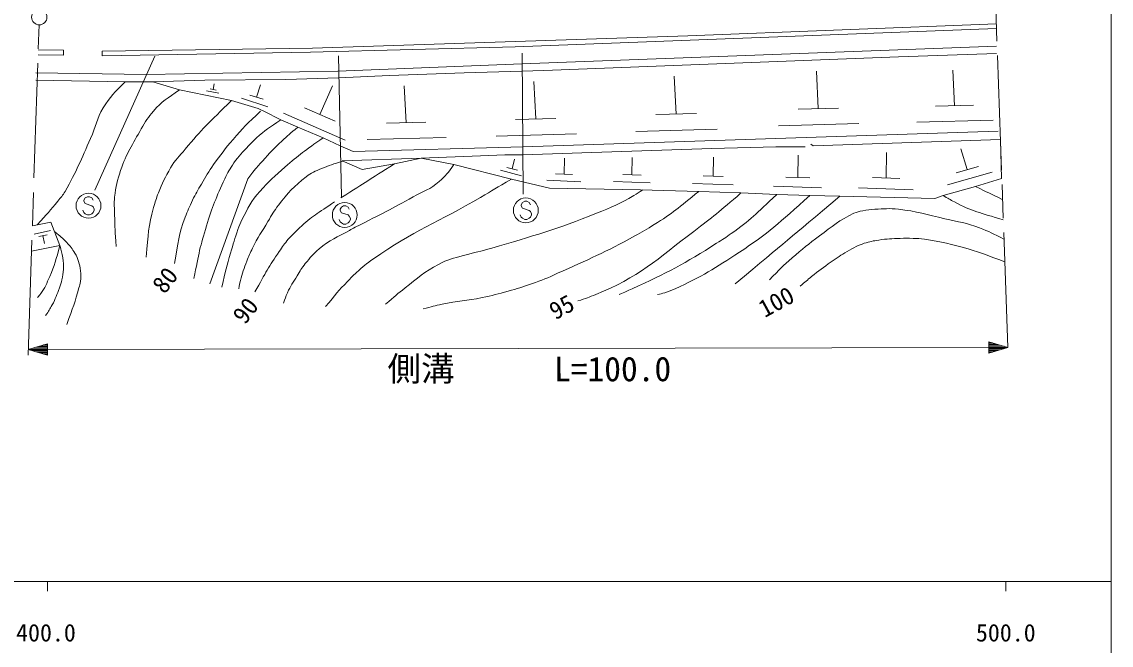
# Model space of a CAD drawing. Units: millimetres, scale not verified. Extents: x 40000 to 680000, y 20000 to 380000.
# Drawn here: x 465321 to 579000, y 198357 to 263412 of the extents above; entities that cross this region are included whole.
import ezdxf
from ezdxf.enums import TextEntityAlignment as Align

# ---------------------------------------------------------------- set-up
doc = ezdxf.new("R2010")
doc.units = ezdxf.units.MM
doc.header["$LTSCALE"] = 1000
doc.linetypes.add('CHAIN', pattern=[18.5, 12, -1.5, 3.5, -1.5])
for name, color, linetype, lineweight in [('M-BGD', 7, 'Continuous', 13), ('M-BMK', 2, 'CHAIN', 13), ('M-BMK-SRVR', 3, 'Continuous', 13), ('M-STR-HTXT', 7, 'Continuous', 13), ('M-STR-STRC', 7, 'Continuous', 13), ('M-STR-STRD', 7, 'Continuous', 13), ('M-TTL-BAND', 7, 'Continuous', 13)]:
    doc.layers.add(name, color=color, linetype=linetype, lineweight=lineweight)
doc.styles.add('ＭＳ ゴシック', font='')
doc.styles.get('ＭＳ ゴシック').set_extended_font_data('MS Gothic')

msp = doc.modelspace()

# ---------------------------------------------------------------- linework, layer by layer
at = {"layer": 'M-BGD'}
for p, q in [((517509, 259010), (567039, 260872)), ((519795, 258332), (556794, 259772)), ((556794, 259772), (567039, 260110)), ((466794, 258078), (478308, 257909)), ((478308, 257909), (498290, 258248)), ((498290, 258248), (517509, 259010)), ((503708, 257824), (511498, 258078)), ((511498, 258078), (517509, 258248)), ((517509, 258248), (519795, 258332)), ((548438, 254359), (548240, 258267)), ((562645, 254644), (562457, 258356)), ((466794, 257316), (476107, 257147)), ((476107, 257147), (477970, 257147)), ((477970, 257147), (478986, 257147)), ((478986, 257147), (484404, 257316)), ((478986, 257147), (481780, 256300)), ((484404, 257316), (492871, 257401)), ((485288, 256346), (485409, 256944)), ((492871, 257401), (498374, 257570)), ((498374, 257570), (503708, 257824)), ((518954, 253272), (518756, 257184)), ((533599, 253783), (533399, 257735)), ((481780, 256300), (487198, 255200)), ((485877, 255960), (484596, 256219)), ((485608, 256281), (484968, 256411)), ((489804, 255543), (490216, 256836)), ((496415, 253737), (497727, 256733)), ((505432, 252882), (505238, 256725)), ((487198, 255200), (489992, 254353)), ((491012, 254547), (488242, 255431)), ((490497, 255322), (489111, 255764)), ((564635, 254697), (560655, 254591)), ((489992, 254353), (490334, 254203)), ((490334, 254203), (490585, 254099)), ((490585, 254099), (492363, 253168)), ((499060, 251045), (492643, 253861)), ((498019, 253033), (494810, 254441)), ((535718, 253840), (531480, 253726)), ((550534, 254415), (546342, 254303)), ((492363, 253168), (494141, 252406)), ((494141, 252406), (496766, 251305)), ((507492, 252937), (503372, 252827)), ((521051, 253328), (516856, 253216)), ((552674, 252794), (544292, 252570)), ((566668, 253158), (558707, 252946)), ((496766, 251305), (498544, 250458)), ((509597, 251344), (501355, 251124)), ((523193, 251707), (514804, 251483)), ((517594, 250374), (567208, 251982)), ((537883, 252201), (529406, 251975)), ((498544, 250458), (499898, 249866)), ((499898, 249866), (517594, 250374)), ((524790, 249781), (537321, 250204)), ((537321, 250204), (544010, 250374)), ((544010, 250374), (547058, 250374)), ((547650, 250628), (547904, 250458)), ((547904, 250458), (567462, 251136)), ((563974, 247991), (563303, 250143)), ((567462, 251136), (567547, 247072)), ((498745, 248896), (507010, 249188)), ((504216, 248596), (507010, 249188)), ((507010, 249188), (513191, 249442)), ((507010, 249188), (510397, 248511)), ((513191, 249442), (515731, 249527)), ((515731, 249527), (517594, 249527)), ((516486, 248070), (516748, 249094)), ((517594, 249527), (524790, 249781)), ((521915, 247513), (521960, 249167)), ((528995, 247455), (529018, 249240)), ((537462, 247306), (537488, 249275)), ((546315, 247168), (546346, 249509)), ((555509, 247122), (555545, 249786)), ((498745, 248896), (500830, 248003)), ((500830, 248003), (504216, 248596)), ((510397, 248511), (516408, 246987)), ((517453, 247327), (515273, 247941)), ((517031, 247916), (515941, 248223)), ((565135, 248322), (562813, 247659)), ((488917, 247041), (484956, 236081)), ((489414, 247716), (488917, 247041)), ((516408, 246987), (520388, 246056)), ((523649, 246714), (520108, 246895)), ((522800, 247467), (521030, 247558)), ((530878, 246619), (527055, 246761)), ((529950, 247420), (528039, 247491)), ((538516, 247266), (536408, 247345)), ((547568, 247122), (545062, 247215)), ((556935, 247069), (554083, 247175)), ((566562, 247725), (561917, 246398)), ((564838, 246225), (567547, 247072)), ((520388, 246056), (529870, 245886)), ((529870, 245886), (535966, 245717)), ((539539, 246384), (535322, 246541)), ((535966, 245717), (540369, 245548)), ((540369, 245548), (544094, 245378)), ((548785, 246072), (543771, 246258)), ((558319, 245875), (552615, 246087)), ((561451, 245294), (564838, 246225)), ((544094, 245378), (547566, 245294)), ((547566, 245294), (550698, 245209)), ((550698, 245209), (560604, 244955)), ((560604, 244955), (561451, 245294)), ((466429, 242137), (468367, 242513)), ((468367, 242513), (469291, 240082)), ((466598, 241263), (468320, 241617)), ((467099, 241007), (467960, 241184)), ((467530, 241095), (467696, 240292)), ((469291, 240082), (466341, 239462))]:
    msp.add_line(p, q, dxfattribs=at)
for points, knots in [([(466932, 242235), (467983, 243386), (468297, 243692), (469080, 244701), (469384, 245093), (469599, 245284), (469842, 245717), (471011, 247805), (471542, 249045), (472501, 251238), (473042, 252477), (473123, 253280), (473821, 254438), (474536, 255623), (474977, 256046), (476107, 257147)], [0, 0, 0, 0, 1, 1, 1, 2, 2, 2, 3, 3, 3, 4, 4, 4, 5, 5, 5, 5]), ([(475176, 239960), (475068, 241542), (475026, 241970), (475006, 243262), (474995, 243989), (474926, 244401), (475006, 245124), (475129, 246231), (475270, 246853), (475634, 247905), (476255, 249696), (476861, 250601), (477793, 252252), (478224, 253016), (478504, 253429), (479070, 254099), (479950, 255141), (480482, 255426), (481780, 256300)], [0, 0, 0, 0, 1, 1, 1, 2, 2, 2, 3, 3, 3, 4, 4, 4, 5, 5, 5, 6, 6, 6, 6]), ([(478308, 238859), (478527, 241262), (478490, 242069), (479070, 244024), (479249, 244625), (479353, 244962), (479578, 245548), (479987, 246611), (480286, 247182), (480848, 248172), (481325, 249012), (481762, 249371), (482372, 250120), (484102, 252241), (484842, 252867), (487198, 255200)], [0, 0, 0, 0, 1, 1, 1, 2, 2, 2, 3, 3, 3, 4, 4, 4, 5, 5, 5, 5]), ([(481272, 238182), (481651, 240434), (481684, 241201), (482372, 243008), (482641, 243714), (482798, 244109), (483134, 244786), (483470, 245462), (483682, 245829), (484066, 246479), (484542, 247285), (484795, 247747), (485336, 248511), (486084, 249570), (486528, 250148), (487368, 251136), (488413, 252365), (488842, 252753), (490246, 254099)], [0, 0, 0, 0, 1, 1, 1, 2, 2, 2, 3, 3, 3, 4, 4, 4, 5, 5, 5, 6, 6, 6, 6]), ([(483287, 236641), (483789, 239221), (483934, 240013), (484595, 242106), (485214, 244066), (485615, 245156), (486495, 247013), (486816, 247692), (487042, 248051), (487452, 248680), (487952, 249446), (488362, 249781), (488976, 250458), (489290, 250805), (489481, 250986), (489823, 251305), (490722, 252145), (491140, 252360), (492363, 253168)], [0, 0, 0, 0, 1, 1, 1, 2, 2, 2, 3, 3, 3, 4, 4, 4, 5, 5, 5, 6, 6, 6, 6]), ([(494141, 252406), (493319, 251750), (493087, 251554), (492448, 250966), (491613, 250199), (491189, 249723), (490430, 248880), (490027, 248431), (489892, 248282), (489414, 247716)], [0, 0, 0, 0, 1, 1, 1, 2, 2, 2, 3, 3, 3, 3]), ([(486182, 235726), (486605, 237442), (486711, 237904), (487114, 239282), (487396, 240246), (487539, 240791), (487876, 241738), (488020, 242143), (488107, 242369), (488299, 242754), (488909, 243977), (489258, 244691), (490162, 245717), (491104, 246788), (491719, 247311), (492786, 248257), (494251, 249556), (494842, 249941), (496766, 251305)], [0, 0, 0, 0, 1, 1, 1, 2, 2, 2, 3, 3, 3, 4, 4, 4, 5, 5, 5, 6, 6, 6, 6]), ([(487960, 235557), (488024, 235957), (488054, 236075), (488130, 236404), (488317, 237219), (488521, 237649), (488807, 238436), (489005, 238978), (489146, 239271), (489400, 239790), (489952, 240922), (490361, 241504), (491008, 242584), (491414, 243261), (491637, 243646), (492109, 244278), (493075, 245570), (493736, 246222), (494988, 247241), (495538, 247689), (495949, 247796), (496596, 248088), (497441, 248468), (497780, 248550), (498840, 248856)], [0, 0, 0, 0, 1, 1, 1, 2, 2, 2, 3, 3, 3, 4, 4, 4, 5, 5, 5, 6, 6, 6, 7, 7, 7, 8, 8, 8, 8]), ([(500105, 241969), (503035, 243457), (503834, 243830), (506156, 245149), (507224, 245755), (507960, 245911), (508873, 246733), (509552, 247345), (509810, 247659), (510397, 248511)], [0, 0, 0, 0, 1, 1, 1, 2, 2, 2, 3, 3, 3, 3]), ([(497020, 233694), (498083, 234970), (498359, 235343), (499306, 236319), (499664, 236688), (499853, 236908), (500237, 237250), (500903, 237846), (501282, 238179), (502015, 238690), (506143, 241565), (508852, 242546), (513191, 245091), (514449, 245829), (514850, 246060), (516408, 246987)], [0, 0, 0, 0, 1, 1, 1, 2, 2, 2, 3, 3, 3, 4, 4, 4, 5, 5, 5, 5]), ([(503285, 233948), (504231, 234778), (504506, 235001), (505317, 235642), (506620, 236671), (507331, 237300), (508788, 238097), (509743, 238619), (510371, 238717), (511413, 239028), (512558, 239370), (513232, 239445), (514376, 239790), (518681, 241090), (521128, 241748), (525298, 243431), (526862, 244062), (527752, 244418), (529193, 245294), (529558, 245515), (529693, 245588), (530116, 245880)], [0, 0, 0, 0, 1, 1, 1, 2, 2, 2, 3, 3, 3, 4, 4, 4, 5, 5, 5, 6, 6, 6, 7, 7, 7, 7]), ([(507212, 233457), (508141, 233708), (508405, 233765), (509176, 233937), (510793, 234297), (511740, 234280), (513360, 234626), (514427, 234854), (515019, 235011), (516070, 235303), (517037, 235572), (517577, 235735), (518525, 236065), (519604, 236440), (520194, 236694), (521234, 237166), (524414, 238606), (526225, 239367), (529278, 241060), (530081, 241506), (530528, 241762), (531310, 242246), (533239, 243440), (533834, 244005), (535966, 245717)], [0, 0, 0, 0, 1, 1, 1, 2, 2, 2, 3, 3, 3, 4, 4, 4, 5, 5, 5, 6, 6, 6, 7, 7, 7, 8, 8, 8, 8]), ([(523351, 234287), (524220, 234535), (524494, 234680), (525214, 234964), (529633, 236710), (531664, 238667), (535444, 241546), (537416, 243048), (538117, 243582), (540369, 245548)], [0, 0, 0, 0, 1, 1, 1, 2, 2, 2, 3, 3, 3, 3]), ([(489654, 235218), (490797, 237258), (491081, 237877), (492194, 239452), (492549, 239954), (492725, 240254), (493125, 240722), (493551, 241219), (493833, 241459), (494310, 241907), (495603, 243120), (496197, 243433), (497951, 244616)], [0, 0, 0, 0, 1, 1, 1, 2, 2, 2, 3, 3, 3, 4, 4, 4, 4]), ([(527669, 234964), (528320, 235229), (528497, 235320), (529024, 235557), (532587, 237157), (534533, 238201), (537829, 240298), (538433, 240682), (538767, 240905), (539353, 241314), (541352, 242712), (541943, 243385), (544094, 245378)], [0, 0, 0, 0, 1, 1, 1, 2, 2, 2, 3, 3, 3, 4, 4, 4, 4]), ([(531648, 234964), (532007, 235026), (532117, 235052), (532410, 235134), (532854, 235257), (533092, 235366), (533511, 235557), (536246, 236807), (537692, 237708), (540200, 239367), (543280, 241404), (544291, 242371), (547566, 245294)], [0, 0, 0, 0, 1, 1, 1, 2, 2, 2, 3, 3, 3, 4, 4, 4, 4]), ([(561451, 245294), (561982, 244951), (562166, 244868), (562636, 244616), (564499, 243618), (565321, 243489), (567716, 242754)], [0, 0, 0, 0, 1, 1, 1, 2, 2, 2, 2]), ([(543332, 236488), (544425, 237604), (544741, 237920), (545703, 238774), (546772, 239724), (547410, 240214), (548556, 241070), (549899, 242072), (550626, 242708), (552138, 243431), (552478, 243594), (552700, 243608), (553069, 243685), (553559, 243788), (553839, 243830), (554339, 243854), (555297, 243901), (555841, 243959), (556794, 243854), (558713, 243643), (559756, 243297), (561636, 242861), (563063, 242531), (563895, 242433), (565261, 241907), (566283, 241514), (566662, 241335), (567801, 240722)], [0, 0, 0, 0, 1, 1, 1, 2, 2, 2, 3, 3, 3, 4, 4, 4, 5, 5, 5, 6, 6, 6, 7, 7, 7, 8, 8, 8, 9, 9, 9, 9]), ([(470011, 231832), (470660, 233630), (470886, 234124), (471281, 235642), (471350, 235906), (471422, 236048), (471450, 236319), (471496, 236747), (471515, 236995), (471450, 237420), (471336, 238175), (471236, 238619), (470858, 239282), (470589, 239753), (470375, 239981), (470011, 240383), (469570, 240871), (469361, 241023), (468752, 241502)], [0, 0, 0, 0, 1, 1, 1, 2, 2, 2, 3, 3, 3, 4, 4, 4, 5, 5, 5, 6, 6, 6, 6]), ([(492617, 234033), (492789, 234554), (492855, 234712), (493040, 235134), (493362, 235866), (493642, 236228), (494056, 236912), (494366, 237421), (494529, 237717), (494903, 238182), (495416, 238819), (495719, 239174), (496342, 239706), (497446, 240648), (498249, 240930), (499514, 241641), (499744, 241771), (499818, 241815), (500105, 241969)], [0, 0, 0, 0, 1, 1, 1, 2, 2, 2, 3, 3, 3, 4, 4, 4, 5, 5, 5, 6, 6, 6, 6]), ([(466963, 234626), (467130, 234810), (467175, 234879), (467302, 235049), (467771, 235677), (467906, 236114), (468233, 236827), (468790, 238042), (468883, 238550), (469291, 240082)], [0, 0, 0, 0, 1, 1, 1, 2, 2, 2, 3, 3, 3, 3]), ([(467810, 232763), (468149, 233261), (468245, 233421), (468487, 233864), (468849, 234527), (468999, 234929), (469249, 235642), (469363, 235967), (469431, 236151), (469503, 236488), (469594, 236914), (469649, 237155), (469672, 237589), (469697, 238053), (469652, 238315), (469588, 238774), (469515, 239293), (469458, 239481), (469291, 240082)], [0, 0, 0, 0, 1, 1, 1, 2, 2, 2, 3, 3, 3, 4, 4, 4, 5, 5, 5, 6, 6, 6, 6]), ([(546550, 235811), (547106, 236308), (547264, 236440), (547735, 236827), (548502, 237456), (548953, 237784), (549767, 238351), (550414, 238802), (550781, 239051), (551460, 239452), (551817, 239662), (552017, 239784), (552392, 239960), (552714, 240111), (552898, 240195), (553238, 240298), (553822, 240476), (554159, 240548), (554762, 240637), (555615, 240763), (556102, 240771), (556964, 240806), (557492, 240828), (557789, 240823), (558318, 240806), (558782, 240792), (559044, 240786), (559504, 240722), (561316, 240469), (562321, 240225), (564076, 239706), (565590, 239257), (566124, 239057), (567886, 238351)], [0, 0, 0, 0, 1, 1, 1, 2, 2, 2, 3, 3, 3, 4, 4, 4, 5, 5, 5, 6, 6, 6, 7, 7, 7, 8, 8, 8, 9, 9, 9, 10, 10, 10, 11, 11, 11, 11])]:
    msp.add_open_spline(points, degree=3, knots=knots, dxfattribs=at)
for points in [[(498628, 245040), (501422, 246818), (501422, 246818), (504216, 248596)], [(564838, 246225), (566235, 245548), (566235, 245548), (567632, 244870)], [(539776, 236065), (545237, 240637), (545237, 240637), (550698, 245209)]]:
    msp.add_open_spline(points, degree=3, dxfattribs=at)
at = {"layer": 'M-BMK'}
for p, q in [((568222, 229428), (566908, 266189)), ((465983, 228625), (467121, 263093))]:
    msp.add_line(p, q, dxfattribs=at)
at = {"layer": 'M-BMK-SRVR'}
msp.add_circle((467148, 263893), 800, dxfattribs=at)
at = {"layer": 'M-STR-HTXT'}
for p, q in [((466003, 229216), (468001, 229820)), ((467602, 229699), (468002, 229700)), ((468004, 228620), (468001, 229820)), ((568222, 229428), (566221, 230024)), ((566221, 230024), (566224, 228824)), ((566621, 229904), (566221, 229904)), ((566222, 229784), (567022, 229785)), ((567422, 229666), (566222, 229664)), ((466003, 229216), (468003, 229220)), ((466003, 229216), (468004, 228620)), ((468002, 229340), (466402, 229336)), ((468003, 229100), (466403, 229096)), ((466802, 229457), (468002, 229460)), ((466803, 228977), (468003, 228980)), ((468002, 229580), (467202, 229578)), ((468003, 228860), (467203, 228858)), ((467604, 228739), (468004, 228740)), ((566222, 229424), (468003, 229220)), ((566222, 229544), (567822, 229547)), ((568222, 229428), (566222, 229424)), ((566223, 229304), (567823, 229307)), ((567423, 229186), (566223, 229184)), ((566223, 229064), (567023, 229065)), ((566623, 228944), (566223, 228944)), ((568222, 229428), (566224, 228824))]:
    msp.add_line(p, q, dxfattribs=at)
at = {"layer": 'M-STR-STRC'}
for p, q in [((472951, 245850), (479197, 259826)), ((498674, 245155), (498375, 259870)), ((517629, 245415), (517543, 260149)), ((471929, 245040), (471811, 244804)), ((471811, 244804), (471811, 244686)), ((471811, 244686), (471929, 244449)), ((472165, 245158), (471929, 245040)), ((471929, 244449), (472638, 244213)), ((472402, 245158), (472165, 245158)), ((472638, 245040), (472402, 245158)), ((472756, 244804), (472638, 245040)), ((517561, 244560), (517443, 244324)), ((517797, 244679), (517561, 244560)), ((518033, 244679), (517797, 244679)), ((518270, 244560), (518033, 244679)), ((518388, 244324), (518270, 244560)), ((471811, 243504), (471693, 243740)), ((471929, 243386), (471811, 243504)), ((472165, 243267), (471929, 243386)), ((472638, 243386), (472402, 243267)), ((472638, 244213), (472756, 244095)), ((472756, 243504), (472638, 243386)), ((472756, 244095), (472874, 243858)), ((472874, 243740), (472756, 243504)), ((472874, 243858), (472874, 243740)), ((498672, 244080), (498553, 243843)), ((498553, 243843), (498553, 243725)), ((498553, 243725), (498672, 243489)), ((498908, 244198), (498672, 244080)), ((498672, 243489), (499381, 243253)), ((499144, 244198), (498908, 244198)), ((499381, 244080), (499144, 244198)), ((499499, 243843), (499381, 244080)), ((517443, 244324), (517443, 244206)), ((517443, 244206), (517561, 243970)), ((517561, 243970), (518270, 243733)), ((518270, 243733), (518388, 243615)), ((518388, 243615), (518506, 243379)), ((518506, 243379), (518506, 243260)), ((472402, 243267), (472165, 243267)), ((498553, 242543), (498435, 242780)), ((498672, 242425), (498553, 242543)), ((498908, 242307), (498672, 242425)), ((499144, 242307), (498908, 242307)), ((499381, 242425), (499144, 242307)), ((499381, 243253), (499499, 243134)), ((499499, 242543), (499381, 242425)), ((499499, 243134), (499617, 242898)), ((499617, 242780), (499499, 242543)), ((499617, 242898), (499617, 242780)), ((517443, 243024), (517324, 243260)), ((517561, 242906), (517443, 243024)), ((517797, 242788), (517561, 242906)), ((518033, 242788), (517797, 242788)), ((518270, 242906), (518033, 242788)), ((518388, 243024), (518270, 242906)), ((518506, 243260), (518388, 243024))]:
    msp.add_line(p, q, dxfattribs=at)
for centre in [(472284, 244213), (499026, 243253), (517915, 243733)]:
    msp.add_circle(centre, 1300, dxfattribs=at)
at = {"layer": 'M-STR-STRD'}
for p, q in [((567032, 262726), (516815, 260800)), ((534825, 261931), (567015, 263182)), ((495652, 260651), (534825, 261931)), ((469675, 260449), (467035, 260479)), ((469675, 259936), (469675, 260449)), ((473719, 259873), (473724, 260362)), ((473724, 260362), (495652, 260651)), ((516815, 260800), (495436, 260227)), ((467018, 259968), (469675, 259936)), ((495436, 260227), (473719, 259873))]:
    msp.add_line(p, q, dxfattribs=at)
at = {"layer": 'M-TTL-BAND'}
for p, q in [((579000, 20000), (579000, 370000)), ((40000, 205000), (579000, 205000)), ((468000, 205000), (468000, 204000)), ((568000, 205000), (568000, 204000))]:
    msp.add_line(p, q, dxfattribs=at)

# ---------------------------------------------------------------- texts
at = {"layer": 'M-BGD', "style": 'ＭＳ ゴシック'}
for s, rotation, p in [('80', 52.605, (480670, 234581)), ('100', 28.52, (543103, 232010)), ('90', 52.605, (489064, 231403)), ('95', 28.52, (521256, 231773))]:
    msp.add_text(s, height=1833, rotation=rotation, dxfattribs=at).set_placement(p, align=Align.BOTTOM_LEFT)
at = {"layer": 'M-STR-HTXT', "style": 'ＭＳ ゴシック'}
for s, p in [('側溝', (503485, 225151)), ('L=100.0', (520867, 225115))]:
    msp.add_text(s, height=2566, rotation=0.102, dxfattribs=at).set_placement(p, align=Align.BOTTOM_LEFT)
at = {"layer": 'M-TTL-BAND', "style": 'ＭＳ ゴシック'}
for s, p in [('400.0', (467844, 198195)), ('500.0', (568000, 198195))]:
    msp.add_text(s, height=1833, dxfattribs=at).set_placement(p, align=Align.BOTTOM_CENTER)

doc.saveas('drawing.dxf')
